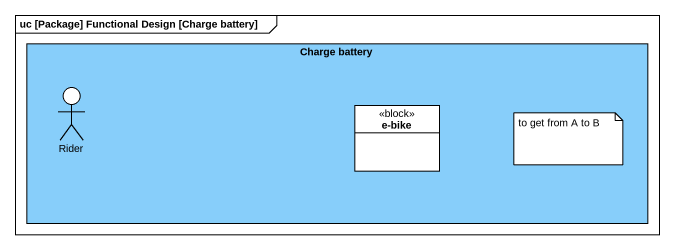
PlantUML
@startuml
mainframe uc [Package] Functional Design [Charge battery]
allowmixing
hide circle
hide empty members
rectangle "Charge battery" as Charge_battery #87CEFA {
  actor Rider
  class "e-bike" as e_bike <<block>>
}
note as N1
  to get from A to B
end note
@enduml
